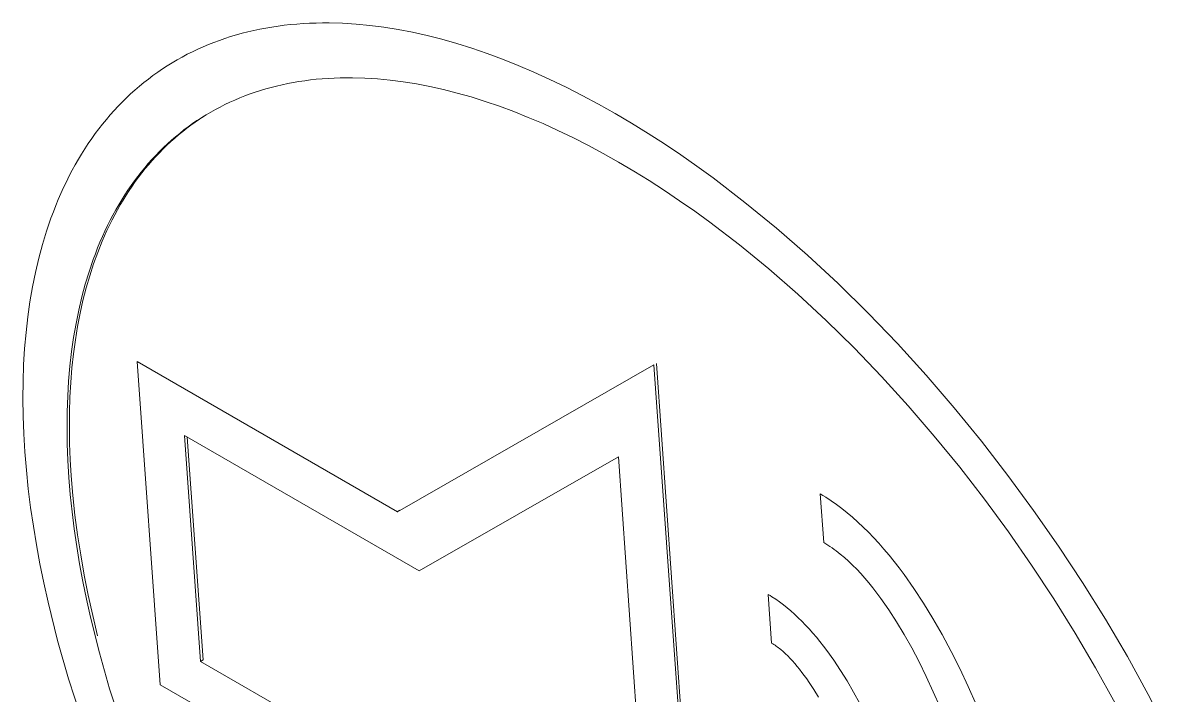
# Model space of a CAD drawing. Header units: millimetres. Extents: x -208 to 4974, y -28 to 3137.
# Drawn here: x 3547.6 to 3569.78, y 1678.35 to 1691.36 of the extents above; entities that cross this region are included whole.
import ezdxf

# ---------------------------------------------------------------- set-up
doc = ezdxf.new("R2010")
doc.units = ezdxf.units.MM
doc.layers.add('ZANO_R', color=7, linetype='Continuous', lineweight=0)

msp = doc.modelspace()

# ---------------------------------------------------------------- linework, layer by layer
at = {"layer": 'ZANO_R'}
for p, q in [((3552.545, 1691.302), (3552.665, 1691.317)), ((3552.665, 1691.317), (3552.786, 1691.331)), ((3552.786, 1691.331), (3552.908, 1691.342)), ((3552.908, 1691.342), (3553.032, 1691.35)), ((3553.032, 1691.35), (3553.156, 1691.357)), ((3553.156, 1691.357), (3553.282, 1691.361)), ((3553.282, 1691.361), (3553.408, 1691.363)), ((3553.408, 1691.363), (3553.536, 1691.363)), ((3553.536, 1691.363), (3553.795, 1691.356)), ((3553.795, 1691.356), (3554.057, 1691.339)), ((3554.057, 1691.339), (3554.324, 1691.314)), ((3551.517, 1691.063), (3551.627, 1691.098)), ((3551.627, 1691.098), (3551.737, 1691.131)), ((3551.737, 1691.131), (3551.849, 1691.162)), ((3551.849, 1691.162), (3551.962, 1691.191)), ((3551.962, 1691.191), (3552.076, 1691.217)), ((3552.076, 1691.217), (3552.192, 1691.242)), ((3552.192, 1691.242), (3552.308, 1691.264)), ((3552.308, 1691.264), (3552.426, 1691.284)), ((3552.426, 1691.284), (3552.545, 1691.302)), ((3554.324, 1691.314), (3554.595, 1691.279)), ((3554.595, 1691.279), (3554.87, 1691.235)), ((3554.87, 1691.235), (3555.148, 1691.181)), ((3555.148, 1691.181), (3555.43, 1691.118)), ((3555.43, 1691.118), (3555.716, 1691.046)), ((3550.99, 1690.854), (3551.093, 1690.9)), ((3551.093, 1690.9), (3551.197, 1690.944)), ((3551.197, 1690.944), (3551.303, 1690.986)), ((3551.303, 1690.986), (3551.409, 1691.025)), ((3551.409, 1691.025), (3551.517, 1691.063)), ((3555.716, 1691.046), (3556.005, 1690.964)), ((3556.005, 1690.964), (3556.298, 1690.872)), ((3550.591, 1690.648), (3550.689, 1690.703)), ((3550.689, 1690.703), (3550.788, 1690.755)), ((3550.788, 1690.755), (3550.888, 1690.806)), ((3550.888, 1690.806), (3550.99, 1690.854)), ((3556.298, 1690.872), (3556.593, 1690.771)), ((3556.593, 1690.771), (3556.893, 1690.66)), ((3556.893, 1690.66), (3557.195, 1690.54)), ((3550.214, 1690.409), (3550.306, 1690.472)), ((3550.306, 1690.472), (3550.4, 1690.533)), ((3550.4, 1690.533), (3550.495, 1690.592)), ((3550.495, 1690.592), (3550.591, 1690.648)), ((3557.195, 1690.54), (3557.5, 1690.409)), ((3549.86, 1690.137), (3549.946, 1690.208)), ((3549.946, 1690.208), (3550.034, 1690.277)), ((3550.034, 1690.277), (3550.123, 1690.344)), ((3550.123, 1690.344), (3550.214, 1690.409)), ((3552.839, 1690.209), (3552.731, 1690.188)), ((3552.949, 1690.228), (3552.839, 1690.209)), ((3553.06, 1690.244), (3552.949, 1690.228)), ((3553.171, 1690.259), (3553.06, 1690.244)), ((3553.284, 1690.271), (3553.171, 1690.259)), ((3553.398, 1690.281), (3553.284, 1690.271)), ((3553.513, 1690.29), (3553.398, 1690.281)), ((3553.629, 1690.296), (3553.513, 1690.29)), ((3553.746, 1690.3), (3553.629, 1690.296)), ((3553.864, 1690.302), (3553.746, 1690.3)), ((3553.983, 1690.301), (3553.864, 1690.302)), ((3554.224, 1690.295), (3553.983, 1690.301)), ((3554.468, 1690.279), (3554.224, 1690.295)), ((3554.717, 1690.255), (3554.468, 1690.279)), ((3554.969, 1690.223), (3554.717, 1690.255)), ((3555.225, 1690.182), (3554.969, 1690.223)), ((3557.5, 1690.409), (3557.808, 1690.269)), ((3557.808, 1690.269), (3558.12, 1690.119)), ((3549.609, 1689.91), (3549.691, 1689.988)), ((3549.691, 1689.988), (3549.774, 1690.063)), ((3549.774, 1690.063), (3549.86, 1690.137)), ((3552.002, 1689.987), (3551.903, 1689.95)), ((3552.103, 1690.022), (3552.002, 1689.987)), ((3552.205, 1690.054), (3552.103, 1690.022)), ((3552.308, 1690.085), (3552.205, 1690.054)), ((3552.412, 1690.114), (3552.308, 1690.085)), ((3552.517, 1690.141), (3552.412, 1690.114)), ((3552.623, 1690.166), (3552.517, 1690.141)), ((3552.731, 1690.188), (3552.623, 1690.166)), ((3555.484, 1690.132), (3555.225, 1690.182)), ((3555.747, 1690.073), (3555.484, 1690.132)), ((3556.013, 1690.006), (3555.747, 1690.073)), ((3556.282, 1689.929), (3556.013, 1690.006)), ((3558.12, 1690.119), (3558.433, 1689.959)), ((3549.449, 1689.75), (3549.528, 1689.831)), ((3549.528, 1689.831), (3549.609, 1689.91)), ((3551.517, 1689.782), (3551.423, 1689.735)), ((3551.612, 1689.827), (3551.517, 1689.782)), ((3551.707, 1689.87), (3551.612, 1689.827)), ((3551.805, 1689.911), (3551.707, 1689.87)), ((3551.903, 1689.95), (3551.805, 1689.911)), ((3556.555, 1689.844), (3556.282, 1689.929)), ((3556.83, 1689.75), (3556.555, 1689.844)), ((3558.433, 1689.959), (3558.75, 1689.789)), ((3558.75, 1689.789), (3559.069, 1689.609)), ((3549.22, 1689.493), (3549.295, 1689.581)), ((3549.295, 1689.581), (3549.371, 1689.666)), ((3549.371, 1689.666), (3549.449, 1689.75)), ((3551.108, 1689.555), (3551.024, 1689.5)), ((3551.151, 1689.583), (3551.062, 1689.528)), ((3551.24, 1689.636), (3551.151, 1689.583)), ((3551.331, 1689.686), (3551.24, 1689.636)), ((3551.423, 1689.735), (3551.331, 1689.686)), ((3557.109, 1689.647), (3556.83, 1689.75)), ((3557.39, 1689.534), (3557.109, 1689.647)), ((3559.069, 1689.609), (3559.389, 1689.42)), ((3549.075, 1689.312), (3549.147, 1689.404)), ((3549.147, 1689.404), (3549.22, 1689.493)), ((3550.778, 1689.324), (3550.698, 1689.262)), ((3550.805, 1689.352), (3550.721, 1689.29)), ((3550.858, 1689.384), (3550.778, 1689.324)), ((3550.889, 1689.413), (3550.805, 1689.352)), ((3550.94, 1689.443), (3550.858, 1689.384)), ((3550.975, 1689.471), (3550.889, 1689.413)), ((3551.024, 1689.5), (3550.94, 1689.443)), ((3551.062, 1689.528), (3550.975, 1689.471)), ((3557.675, 1689.413), (3557.39, 1689.534)), ((3557.962, 1689.283), (3557.675, 1689.413)), ((3559.389, 1689.42), (3559.708, 1689.224)), ((3548.87, 1689.026), (3548.937, 1689.123)), ((3548.937, 1689.123), (3549.005, 1689.219)), ((3549.005, 1689.219), (3549.075, 1689.312)), ((3550.543, 1689.132), (3550.467, 1689.065)), ((3550.559, 1689.159), (3550.48, 1689.091)), ((3550.62, 1689.198), (3550.543, 1689.132)), ((3550.64, 1689.225), (3550.559, 1689.159)), ((3550.698, 1689.262), (3550.62, 1689.198)), ((3550.721, 1689.29), (3550.64, 1689.225)), ((3558.252, 1689.143), (3557.962, 1689.283)), ((3558.544, 1688.994), (3558.252, 1689.143)), ((3559.708, 1689.224), (3560.025, 1689.019)), ((3548.741, 1688.825), (3548.804, 1688.926)), ((3548.804, 1688.926), (3548.87, 1689.026)), ((3550.319, 1688.924), (3550.247, 1688.851)), ((3550.325, 1688.948), (3550.25, 1688.874)), ((3550.393, 1688.995), (3550.319, 1688.924)), ((3550.402, 1689.02), (3550.325, 1688.948)), ((3550.467, 1689.065), (3550.393, 1688.995)), ((3550.48, 1689.091), (3550.402, 1689.02)), ((3558.839, 1688.836), (3558.544, 1688.994)), ((3560.025, 1689.019), (3560.34, 1688.807)), ((3548.618, 1688.616), (3548.679, 1688.722)), ((3548.679, 1688.722), (3548.741, 1688.825)), ((3550.104, 1688.721), (3550.033, 1688.641)), ((3550.107, 1688.7), (3550.04, 1688.622)), ((3550.176, 1688.799), (3550.104, 1688.721)), ((3550.177, 1688.777), (3550.107, 1688.7)), ((3550.25, 1688.874), (3550.176, 1688.799)), ((3550.247, 1688.851), (3550.177, 1688.777)), ((3559.136, 1688.668), (3558.839, 1688.836)), ((3559.434, 1688.492), (3559.136, 1688.668)), ((3560.34, 1688.807), (3560.654, 1688.588)), ((3548.502, 1688.4), (3548.559, 1688.509)), ((3548.559, 1688.509), (3548.618, 1688.616)), ((3549.895, 1688.476), (3549.828, 1688.391)), ((3549.908, 1688.461), (3549.844, 1688.377)), ((3549.963, 1688.56), (3549.895, 1688.476)), ((3549.973, 1688.542), (3549.908, 1688.461)), ((3550.033, 1688.641), (3549.963, 1688.56)), ((3550.04, 1688.622), (3549.973, 1688.542)), ((3559.731, 1688.309), (3559.434, 1688.492)), ((3560.654, 1688.588), (3560.966, 1688.362)), ((3548.392, 1688.176), (3548.446, 1688.289)), ((3548.446, 1688.289), (3548.502, 1688.4)), ((3549.699, 1688.215), (3549.637, 1688.124)), ((3549.763, 1688.304), (3549.699, 1688.215)), ((3549.781, 1688.292), (3549.72, 1688.205)), ((3549.828, 1688.391), (3549.763, 1688.304)), ((3549.844, 1688.377), (3549.781, 1688.292)), ((3560.026, 1688.118), (3559.731, 1688.309)), ((3560.966, 1688.362), (3561.585, 1687.889)), ((3548.29, 1687.944), (3548.34, 1688.061)), ((3548.34, 1688.061), (3548.392, 1688.176)), ((3549.576, 1688.032), (3549.517, 1687.937)), ((3549.602, 1688.026), (3549.545, 1687.934)), ((3549.637, 1688.124), (3549.576, 1688.032)), ((3549.66, 1688.116), (3549.602, 1688.026)), ((3549.72, 1688.205), (3549.66, 1688.116)), ((3560.32, 1687.921), (3560.026, 1688.118)), ((3548.194, 1687.705), (3548.241, 1687.825)), ((3548.241, 1687.825), (3548.29, 1687.944)), ((3549.459, 1687.841), (3549.403, 1687.743)), ((3549.489, 1687.84), (3549.435, 1687.745)), ((3549.517, 1687.937), (3549.459, 1687.841)), ((3549.545, 1687.934), (3549.489, 1687.84)), ((3560.612, 1687.717), (3560.32, 1687.921)), ((3561.585, 1687.889), (3562.195, 1687.39)), ((3548.063, 1687.331), (3548.148, 1687.582)), ((3548.148, 1687.582), (3548.194, 1687.705)), ((3549.331, 1687.549), (3549.281, 1687.448)), ((3549.348, 1687.643), (3549.295, 1687.542)), ((3549.382, 1687.648), (3549.331, 1687.549)), ((3549.403, 1687.743), (3549.348, 1687.643)), ((3549.435, 1687.745), (3549.382, 1687.648)), ((3560.903, 1687.507), (3560.612, 1687.717)), ((3547.984, 1687.073), (3548.063, 1687.331)), ((3549.193, 1687.333), (3549.144, 1687.226)), ((3549.232, 1687.346), (3549.185, 1687.242)), ((3549.243, 1687.438), (3549.193, 1687.333)), ((3549.281, 1687.448), (3549.232, 1687.346)), ((3549.295, 1687.542), (3549.243, 1687.438)), ((3561.479, 1687.066), (3560.903, 1687.507)), ((3562.195, 1687.39), (3562.796, 1686.865)), ((3549.097, 1687.117), (3549.051, 1687.006)), ((3549.14, 1687.137), (3549.053, 1686.92)), ((3549.144, 1687.226), (3549.097, 1687.117)), ((3549.185, 1687.242), (3549.14, 1687.137)), ((3547.913, 1686.807), (3547.984, 1687.073)), ((3549.007, 1686.894), (3548.965, 1686.78)), ((3549.053, 1686.92), (3548.973, 1686.698)), ((3549.051, 1687.006), (3549.007, 1686.894)), ((3562.047, 1686.601), (3561.479, 1687.066)), ((3547.848, 1686.534), (3547.913, 1686.807)), ((3548.965, 1686.78), (3548.885, 1686.546)), ((3548.973, 1686.698), (3548.898, 1686.468)), ((3562.796, 1686.865), (3563.387, 1686.317)), ((3547.791, 1686.254), (3547.848, 1686.534)), ((3548.885, 1686.546), (3548.812, 1686.306)), ((3548.898, 1686.468), (3548.83, 1686.232)), ((3562.607, 1686.113), (3562.047, 1686.601)), ((3547.742, 1685.966), (3547.791, 1686.254)), ((3548.812, 1686.306), (3548.746, 1686.058)), ((3548.83, 1686.232), (3548.768, 1685.99)), ((3563.387, 1686.317), (3563.967, 1685.746)), ((3548.746, 1686.058), (3548.686, 1685.804)), ((3563.157, 1685.602), (3562.607, 1686.113)), ((3547.7, 1685.671), (3547.742, 1685.966)), ((3548.686, 1685.804), (3548.633, 1685.543)), ((3548.768, 1685.99), (3548.713, 1685.741)), ((3547.665, 1685.369), (3547.7, 1685.671)), ((3548.713, 1685.741), (3548.664, 1685.486)), ((3563.698, 1685.07), (3563.157, 1685.602)), ((3563.967, 1685.746), (3564.536, 1685.154)), ((3547.638, 1685.059), (3547.665, 1685.369)), ((3548.633, 1685.543), (3548.587, 1685.275)), ((3548.664, 1685.486), (3548.621, 1685.225)), ((3548.587, 1685.275), (3548.547, 1685)), ((3548.621, 1685.225), (3548.585, 1684.957)), ((3564.536, 1685.154), (3565.092, 1684.543)), ((3547.619, 1684.743), (3547.638, 1685.059)), ((3548.547, 1685), (3548.515, 1684.718)), ((3548.585, 1684.957), (3548.555, 1684.683)), ((3564.227, 1684.519), (3563.698, 1685.07)), ((3547.608, 1684.42), (3547.619, 1684.743)), ((3548.515, 1684.718), (3548.49, 1684.43)), ((3548.555, 1684.683), (3548.532, 1684.402)), ((3549.818, 1684.807), (3554.856, 1681.899)), ((3550.262, 1678.55), (3549.818, 1684.807)), ((3554.856, 1681.899), (3559.823, 1684.74)), ((3559.823, 1684.74), (3561.112, 1666.564)), ((3559.869, 1684.767), (3561.158, 1666.591)), ((3564.745, 1683.949), (3564.227, 1684.519)), ((3565.092, 1684.543), (3565.635, 1683.912)), ((3547.605, 1684.089), (3547.608, 1684.42)), ((3548.49, 1684.43), (3548.472, 1684.136)), ((3548.532, 1684.402), (3548.516, 1684.116)), ((3547.609, 1683.752), (3547.605, 1684.089)), ((3548.472, 1684.136), (3548.462, 1683.835)), ((3548.516, 1684.116), (3548.507, 1683.823)), ((3548.462, 1683.835), (3548.459, 1683.527)), ((3548.507, 1683.823), (3548.505, 1683.524)), ((3565.251, 1683.362), (3564.745, 1683.949)), ((3565.635, 1683.912), (3566.163, 1683.265)), ((3547.622, 1683.408), (3547.609, 1683.752)), ((3547.643, 1683.057), (3547.622, 1683.408)), ((3548.459, 1683.527), (3548.463, 1683.213)), ((3548.505, 1683.524), (3548.51, 1683.219)), ((3550.736, 1683.374), (3551.046, 1679.001)), ((3555.275, 1680.754), (3550.736, 1683.374)), ((3550.786, 1683.345), (3551.092, 1679.031)), ((3565.743, 1682.759), (3565.251, 1683.362)), ((3548.463, 1683.213), (3548.475, 1682.892)), ((3548.51, 1683.219), (3548.522, 1682.909)), ((3566.163, 1683.265), (3566.677, 1682.601)), ((3547.672, 1682.701), (3547.643, 1683.057)), ((3548.475, 1682.892), (3548.495, 1682.565)), ((3548.522, 1682.909), (3548.541, 1682.592)), ((3559.133, 1682.96), (3555.275, 1680.754)), ((3560.1, 1669.328), (3559.133, 1682.96)), ((3547.709, 1682.343), (3547.672, 1682.701)), ((3566.221, 1682.141), (3565.743, 1682.759)), ((3548.495, 1682.565), (3548.522, 1682.234)), ((3548.541, 1682.592), (3548.572, 1682.214)), ((3566.677, 1682.601), (3567.174, 1681.924)), ((3547.754, 1681.983), (3547.709, 1682.343)), ((3548.522, 1682.234), (3548.556, 1681.9)), ((3563.043, 1682.243), (3563.095, 1682.212)), ((3563.11, 1681.302), (3563.043, 1682.243)), ((3548.572, 1682.214), (3548.613, 1681.833)), ((3563.095, 1682.212), (3563.148, 1682.18)), ((3563.148, 1682.18), (3563.253, 1682.112)), ((3563.253, 1682.112), (3563.358, 1682.039)), ((3563.358, 1682.039), (3563.462, 1681.961)), ((3566.684, 1681.51), (3566.221, 1682.141)), ((3547.807, 1681.62), (3547.754, 1681.983)), ((3548.556, 1681.9), (3548.598, 1681.565)), ((3548.613, 1681.833), (3548.664, 1681.449)), ((3554.856, 1681.899), (3554.898, 1681.927)), ((3563.462, 1681.961), (3563.565, 1681.878)), ((3563.565, 1681.878), (3563.668, 1681.791)), ((3563.668, 1681.791), (3563.771, 1681.699)), ((3567.174, 1681.924), (3567.655, 1681.232)), ((3547.867, 1681.255), (3547.807, 1681.62)), ((3548.598, 1681.565), (3548.647, 1681.227)), ((3563.771, 1681.699), (3563.873, 1681.603)), ((3563.873, 1681.603), (3563.975, 1681.502)), ((3548.664, 1681.449), (3548.723, 1681.063)), ((3563.975, 1681.502), (3564.075, 1681.397)), ((3564.075, 1681.397), (3564.176, 1681.288)), ((3567.132, 1680.866), (3566.684, 1681.51)), ((3547.934, 1680.889), (3547.867, 1681.255)), ((3548.647, 1681.227), (3548.703, 1680.888)), ((3563.15, 1681.278), (3563.11, 1681.302)), ((3563.19, 1681.253), (3563.15, 1681.278)), ((3563.23, 1681.227), (3563.19, 1681.253)), ((3563.27, 1681.2), (3563.23, 1681.227)), ((3563.31, 1681.171), (3563.27, 1681.2)), ((3563.35, 1681.142), (3563.31, 1681.171)), ((3563.39, 1681.111), (3563.35, 1681.142)), ((3564.176, 1681.288), (3564.275, 1681.175)), ((3564.275, 1681.175), (3564.374, 1681.057)), ((3567.655, 1681.232), (3568.118, 1680.529)), ((3548.723, 1681.063), (3548.792, 1680.674)), ((3563.43, 1681.079), (3563.39, 1681.111)), ((3563.51, 1681.012), (3563.43, 1681.079)), ((3563.59, 1680.94), (3563.51, 1681.012)), ((3563.669, 1680.865), (3563.59, 1680.94)), ((3564.374, 1681.057), (3564.472, 1680.936)), ((3564.472, 1680.936), (3564.569, 1680.811)), ((3548.009, 1680.521), (3547.934, 1680.889)), ((3548.703, 1680.888), (3548.766, 1680.546)), ((3548.792, 1680.674), (3548.87, 1680.284)), ((3563.748, 1680.784), (3563.669, 1680.865)), ((3563.827, 1680.7), (3563.748, 1680.784)), ((3563.906, 1680.612), (3563.827, 1680.7)), ((3564.569, 1680.811), (3564.665, 1680.681)), ((3564.665, 1680.681), (3564.855, 1680.412)), ((3567.563, 1680.212), (3567.132, 1680.866)), ((3548.091, 1680.151), (3548.009, 1680.521)), ((3548.766, 1680.546), (3548.836, 1680.204)), ((3563.984, 1680.52), (3563.906, 1680.612)), ((3564.062, 1680.423), (3563.984, 1680.52)), ((3568.118, 1680.529), (3568.562, 1679.816)), ((3548.87, 1680.284), (3548.957, 1679.892)), ((3562.034, 1680.295), (3562.071, 1680.274)), ((3562.101, 1679.354), (3562.034, 1680.295)), ((3562.071, 1680.274), (3562.108, 1680.251)), ((3562.108, 1680.251), (3562.182, 1680.203)), ((3564.139, 1680.323), (3564.062, 1680.423)), ((3564.216, 1680.219), (3564.139, 1680.323)), ((3564.855, 1680.412), (3565.042, 1680.128)), ((3548.277, 1679.409), (3548.091, 1680.151)), ((3548.836, 1680.204), (3548.912, 1679.859)), ((3562.182, 1680.203), (3562.255, 1680.152)), ((3562.255, 1680.152), (3562.328, 1680.098)), ((3562.328, 1680.098), (3562.401, 1680.04)), ((3562.401, 1680.04), (3562.474, 1679.979)), ((3564.293, 1680.112), (3564.216, 1680.219)), ((3564.369, 1680.001), (3564.293, 1680.112)), ((3565.042, 1680.128), (3565.224, 1679.831)), ((3567.977, 1679.547), (3567.563, 1680.212)), ((3548.912, 1679.859), (3549.085, 1679.168)), ((3548.957, 1679.892), (3549.052, 1679.498)), ((3562.474, 1679.979), (3562.546, 1679.915)), ((3562.546, 1679.915), (3562.617, 1679.848)), ((3562.617, 1679.848), (3562.688, 1679.778)), ((3564.519, 1679.768), (3564.369, 1680.001)), ((3565.224, 1679.831), (3565.402, 1679.52)), ((3568.562, 1679.816), (3568.988, 1679.093)), ((3562.688, 1679.778), (3562.759, 1679.706)), ((3562.759, 1679.706), (3562.829, 1679.63)), ((3562.829, 1679.63), (3562.899, 1679.551)), ((3564.667, 1679.522), (3564.519, 1679.768)), ((3548.49, 1678.662), (3548.277, 1679.409)), ((3562.123, 1679.341), (3562.101, 1679.354)), ((3562.899, 1679.551), (3562.968, 1679.47)), ((3562.968, 1679.47), (3563.037, 1679.386)), ((3563.037, 1679.386), (3563.105, 1679.299)), ((3564.813, 1679.263), (3564.667, 1679.522)), ((3565.402, 1679.52), (3565.575, 1679.196)), ((3568.373, 1678.874), (3567.977, 1679.547)), ((3549.085, 1679.168), (3549.284, 1678.472)), ((3562.145, 1679.327), (3562.123, 1679.341)), ((3562.167, 1679.313), (3562.145, 1679.327)), ((3562.189, 1679.298), (3562.167, 1679.313)), ((3562.211, 1679.282), (3562.189, 1679.298)), ((3562.233, 1679.265), (3562.211, 1679.282)), ((3562.256, 1679.248), (3562.233, 1679.265)), ((3562.278, 1679.23), (3562.256, 1679.248)), ((3562.323, 1679.192), (3562.278, 1679.23)), ((3562.368, 1679.151), (3562.323, 1679.192)), ((3562.414, 1679.107), (3562.368, 1679.151)), ((3563.105, 1679.299), (3563.173, 1679.21)), ((3563.173, 1679.21), (3563.306, 1679.023)), ((3564.955, 1678.992), (3564.813, 1679.263)), ((3565.575, 1679.196), (3565.744, 1678.861)), ((3551.046, 1679.001), (3551.092, 1679.031)), ((3551.046, 1679.001), (3555.576, 1676.389)), ((3562.459, 1679.06), (3562.414, 1679.107)), ((3562.505, 1679.011), (3562.459, 1679.06)), ((3562.55, 1678.959), (3562.505, 1679.011)), ((3562.596, 1678.905), (3562.55, 1678.959)), ((3562.642, 1678.848), (3562.596, 1678.905)), ((3563.306, 1679.023), (3563.436, 1678.827)), ((3565.094, 1678.709), (3564.955, 1678.992)), ((3568.988, 1679.093), (3569.393, 1678.362)), ((3562.688, 1678.789), (3562.642, 1678.848)), ((3562.734, 1678.727), (3562.688, 1678.789)), ((3562.78, 1678.663), (3562.734, 1678.727)), ((3563.436, 1678.827), (3563.564, 1678.622)), ((3565.23, 1678.415), (3565.094, 1678.709)), ((3565.744, 1678.861), (3565.908, 1678.515)), ((3568.751, 1678.193), (3568.373, 1678.874)), ((3548.731, 1677.912), (3548.49, 1678.662)), ((3549.284, 1678.472), (3549.508, 1677.774)), ((3555.29, 1675.651), (3550.262, 1678.55)), ((3562.826, 1678.596), (3562.78, 1678.663)), ((3562.917, 1678.455), (3562.826, 1678.596)), ((3563.564, 1678.622), (3563.689, 1678.407)), ((3565.908, 1678.515), (3566.066, 1678.157)), ((3563.008, 1678.306), (3562.917, 1678.455)), ((3563.689, 1678.407), (3563.81, 1678.184)), ((3565.362, 1678.112), (3565.23, 1678.415)), ((3569.393, 1678.362), (3569.777, 1677.625))]:
    msp.add_line(p, q, dxfattribs=at)

doc.saveas('drawing.dxf')
